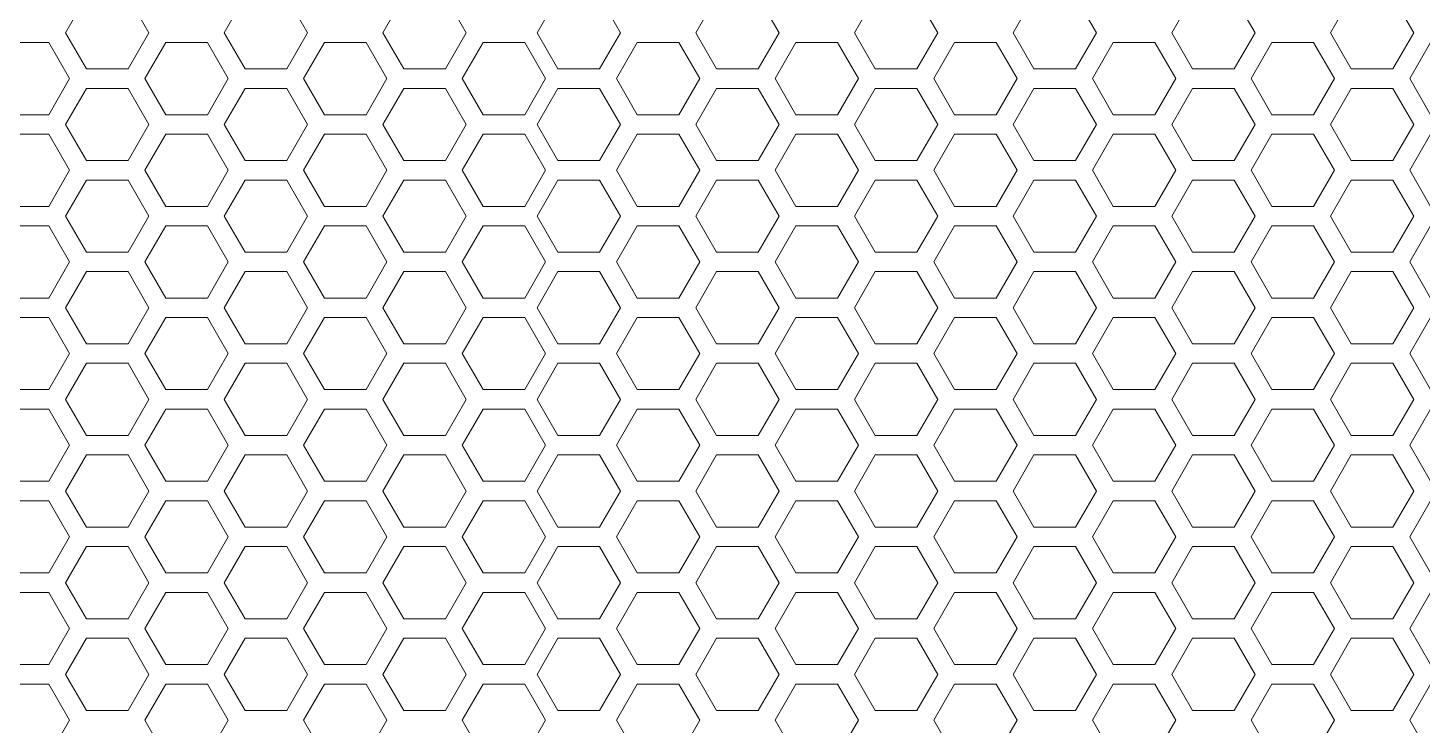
# Model space of a CAD drawing. Header units: millimetres. Extents: x 0 to 140, y -17 to 195.
# Drawn here: x 112.69 to 121.81, y 26.47 to 31.03 of the extents above; entities that cross this region are included whole.
import ezdxf

# ---------------------------------------------------------------- set-up
doc = ezdxf.new("R2010")
doc.units = ezdxf.units.MM
doc.layers.add('4203-42785_1_0', color=7, linetype='Continuous')

# ---------------------------------------------------------------- blocks, each defined once
blk = doc.blocks.new('a')
at = {"layer": '4203-42785_1_0', "color": 0, "linetype": 'ByBlock', "lineweight": 9}
for p, q in [((1506.9262, 368.5451), (1506.8194, 368.3602)), ((1507.2464, 368.3602), (1507.1396, 368.5451)), ((1507.7395, 368.5451), (1507.6327, 368.3602)), ((1508.0596, 368.3602), (1507.9529, 368.5451)), ((1508.5527, 368.5451), (1508.446, 368.3602)), ((1508.8728, 368.3602), (1508.7661, 368.5451)), ((1509.366, 368.5451), (1509.2593, 368.3602)), ((1509.6862, 368.3602), (1509.5794, 368.5451)), ((1510.1793, 368.5451), (1510.0725, 368.3602)), ((1510.4994, 368.3602), (1510.3927, 368.5451)), ((1510.9926, 368.5451), (1510.8858, 368.3602)), ((1511.3127, 368.3602), (1511.206, 368.5451)), ((1514.2456, 368.5451), (1514.1389, 368.3602)), ((1514.5657, 368.3602), (1514.459, 368.5451)), ((1515.0588, 368.5451), (1514.9521, 368.3602)), ((1515.379, 368.3602), (1515.2723, 368.5451)), ((1515.8721, 368.5451), (1515.7654, 368.3602)), ((1516.1923, 368.3602), (1516.0855, 368.5451)), ((1506.8194, 368.3602), (1506.9262, 368.1754)), ((1507.1396, 368.1754), (1507.2464, 368.3602)), ((1507.6327, 368.3602), (1507.7395, 368.1754)), ((1507.9529, 368.1754), (1508.0596, 368.3602)), ((1508.446, 368.3602), (1508.5527, 368.1754)), ((1508.7661, 368.1754), (1508.8728, 368.3602)), ((1509.2593, 368.3602), (1509.366, 368.1754)), ((1509.5794, 368.1754), (1509.6862, 368.3602)), ((1510.0725, 368.3602), (1510.1793, 368.1754)), ((1510.3927, 368.1754), (1510.4994, 368.3602)), ((1510.8858, 368.3602), (1510.9926, 368.1754)), ((1511.206, 368.1754), (1511.3127, 368.3602)), ((1514.1389, 368.3602), (1514.2456, 368.1754)), ((1514.459, 368.1754), (1514.5657, 368.3602)), ((1514.9521, 368.3602), (1515.0588, 368.1754)), ((1515.2723, 368.1754), (1515.379, 368.3602)), ((1515.7654, 368.3602), (1515.8721, 368.1754)), ((1516.0855, 368.1754), (1516.1923, 368.3602)), ((1507.3328, 368.3103), (1507.2261, 368.1255)), ((1507.5463, 368.3103), (1507.3328, 368.3103)), ((1507.653, 368.1255), (1507.5463, 368.3103)), ((1508.1461, 368.3103), (1508.0394, 368.1255)), ((1508.3595, 368.3103), (1508.1461, 368.3103)), ((1508.4662, 368.1255), (1508.3595, 368.3103)), ((1508.9594, 368.3103), (1508.8527, 368.1255)), ((1509.1728, 368.3103), (1508.9594, 368.3103)), ((1509.2795, 368.1255), (1509.1728, 368.3103)), ((1509.7726, 368.3103), (1509.6659, 368.1255)), ((1509.9861, 368.3103), (1509.7726, 368.3103)), ((1510.0928, 368.1255), (1509.9861, 368.3103)), ((1510.5859, 368.3103), (1510.4792, 368.1255)), ((1510.7994, 368.3103), (1510.5859, 368.3103)), ((1510.9061, 368.1255), (1510.7994, 368.3103)), ((1511.3992, 368.3103), (1511.2925, 368.1255)), ((1514.0523, 368.3103), (1513.8389, 368.3103)), ((1514.1591, 368.1255), (1514.0523, 368.3103)), ((1514.6522, 368.3103), (1514.5455, 368.1255)), ((1514.8656, 368.3103), (1514.6522, 368.3103)), ((1514.9724, 368.1255), (1514.8656, 368.3103)), ((1515.4655, 368.3103), (1515.3587, 368.1255)), ((1515.6789, 368.3103), (1515.4655, 368.3103)), ((1515.7856, 368.1255), (1515.6789, 368.3103)), ((1516.2788, 368.3103), (1516.1721, 368.1255)), ((1516.4922, 368.3103), (1516.2788, 368.3103)), ((1516.5989, 368.1255), (1516.4922, 368.3103)), ((1506.9262, 368.1754), (1507.1396, 368.1754)), ((1507.7395, 368.1754), (1507.9529, 368.1754)), ((1508.5527, 368.1754), (1508.7661, 368.1754)), ((1509.366, 368.1754), (1509.5794, 368.1754)), ((1510.1793, 368.1754), (1510.3927, 368.1754)), ((1510.9926, 368.1754), (1511.206, 368.1754)), ((1514.2456, 368.1754), (1514.459, 368.1754)), ((1515.0588, 368.1754), (1515.2723, 368.1754)), ((1515.8721, 368.1754), (1516.0855, 368.1754)), ((1506.9262, 368.0756), (1506.8194, 367.8907)), ((1507.1396, 368.0756), (1506.9262, 368.0756)), ((1507.2464, 367.8907), (1507.1396, 368.0756)), ((1507.2261, 368.1255), (1507.3328, 367.9406)), ((1507.5463, 367.9406), (1507.653, 368.1255)), ((1507.7395, 368.0756), (1507.6327, 367.8907)), ((1507.9529, 368.0756), (1507.7395, 368.0756)), ((1508.0596, 367.8907), (1507.9529, 368.0756)), ((1508.0394, 368.1255), (1508.1461, 367.9406)), ((1508.3595, 367.9406), (1508.4662, 368.1255)), ((1508.5527, 368.0756), (1508.446, 367.8907)), ((1508.7661, 368.0756), (1508.5527, 368.0756)), ((1508.8728, 367.8907), (1508.7661, 368.0756)), ((1508.8527, 368.1255), (1508.9594, 367.9406)), ((1509.1728, 367.9406), (1509.2795, 368.1255)), ((1509.366, 368.0756), (1509.2593, 367.8907)), ((1509.5794, 368.0756), (1509.366, 368.0756)), ((1509.6862, 367.8907), (1509.5794, 368.0756)), ((1509.6659, 368.1255), (1509.7726, 367.9406)), ((1509.9861, 367.9406), (1510.0928, 368.1255)), ((1510.1793, 368.0756), (1510.0725, 367.8907)), ((1510.3927, 368.0756), (1510.1793, 368.0756)), ((1510.4994, 367.8907), (1510.3927, 368.0756)), ((1510.4792, 368.1255), (1510.5859, 367.9406)), ((1510.7994, 367.9406), (1510.9061, 368.1255)), ((1510.9926, 368.0756), (1510.8858, 367.8907)), ((1511.206, 368.0756), (1510.9926, 368.0756)), ((1511.3127, 367.8907), (1511.206, 368.0756)), ((1511.2925, 368.1255), (1511.3992, 367.9406)), ((1514.0523, 367.9406), (1514.1591, 368.1255)), ((1514.2456, 368.0756), (1514.1389, 367.8907)), ((1514.459, 368.0756), (1514.2456, 368.0756)), ((1514.5657, 367.8907), (1514.459, 368.0756)), ((1514.5455, 368.1255), (1514.6522, 367.9406)), ((1514.8656, 367.9406), (1514.9724, 368.1255)), ((1515.0588, 368.0756), (1514.9521, 367.8907)), ((1515.2723, 368.0756), (1515.0588, 368.0756)), ((1515.379, 367.8907), (1515.2723, 368.0756)), ((1515.3587, 368.1255), (1515.4655, 367.9406)), ((1515.6789, 367.9406), (1515.7856, 368.1255)), ((1515.8721, 368.0756), (1515.7654, 367.8907)), ((1516.0855, 368.0756), (1515.8721, 368.0756)), ((1516.1923, 367.8907), (1516.0855, 368.0756)), ((1516.1721, 368.1255), (1516.2788, 367.9406)), ((1516.4922, 367.9406), (1516.5989, 368.1255)), ((1507.3328, 367.9406), (1507.5463, 367.9406)), ((1508.1461, 367.9406), (1508.3595, 367.9406)), ((1508.9594, 367.9406), (1509.1728, 367.9406)), ((1509.7726, 367.9406), (1509.9861, 367.9406)), ((1510.5859, 367.9406), (1510.7994, 367.9406)), ((1513.8389, 367.9406), (1514.0523, 367.9406)), ((1514.6522, 367.9406), (1514.8656, 367.9406)), ((1515.4655, 367.9406), (1515.6789, 367.9406)), ((1516.2788, 367.9406), (1516.4922, 367.9406)), ((1506.8194, 367.8907), (1506.9262, 367.7058)), ((1507.1396, 367.7058), (1507.2464, 367.8907)), ((1507.6327, 367.8907), (1507.7395, 367.7058)), ((1507.9529, 367.7058), (1508.0596, 367.8907)), ((1508.446, 367.8907), (1508.5527, 367.7058)), ((1508.7661, 367.7058), (1508.8728, 367.8907)), ((1509.2593, 367.8907), (1509.366, 367.7058)), ((1509.5794, 367.7058), (1509.6862, 367.8907)), ((1510.0725, 367.8907), (1510.1793, 367.7058)), ((1510.3927, 367.7058), (1510.4994, 367.8907)), ((1510.8858, 367.8907), (1510.9926, 367.7058)), ((1511.206, 367.7058), (1511.3127, 367.8907)), ((1514.1389, 367.8907), (1514.2456, 367.7058)), ((1514.459, 367.7058), (1514.5657, 367.8907)), ((1514.9521, 367.8907), (1515.0588, 367.7058)), ((1515.2723, 367.7058), (1515.379, 367.8907)), ((1515.7654, 367.8907), (1515.8721, 367.7058)), ((1516.0855, 367.7058), (1516.1923, 367.8907)), ((1507.3328, 367.8408), (1507.2261, 367.6559)), ((1507.5463, 367.8408), (1507.3328, 367.8408)), ((1507.653, 367.6559), (1507.5463, 367.8408)), ((1508.1461, 367.8408), (1508.0394, 367.6559)), ((1508.3595, 367.8408), (1508.1461, 367.8408)), ((1508.4662, 367.6559), (1508.3595, 367.8408)), ((1508.9594, 367.8408), (1508.8527, 367.6559)), ((1509.1728, 367.8408), (1508.9594, 367.8408)), ((1509.2795, 367.6559), (1509.1728, 367.8408)), ((1509.7726, 367.8408), (1509.6659, 367.6559)), ((1509.9861, 367.8408), (1509.7726, 367.8408)), ((1510.0928, 367.6559), (1509.9861, 367.8408)), ((1510.5859, 367.8408), (1510.4792, 367.6559)), ((1510.7994, 367.8408), (1510.5859, 367.8408)), ((1510.9061, 367.6559), (1510.7994, 367.8408)), ((1511.3992, 367.8408), (1511.2925, 367.6559)), ((1514.0523, 367.8408), (1513.8389, 367.8408)), ((1514.1591, 367.6559), (1514.0523, 367.8408)), ((1514.6522, 367.8408), (1514.5455, 367.6559)), ((1514.8656, 367.8408), (1514.6522, 367.8408)), ((1514.9724, 367.6559), (1514.8656, 367.8408)), ((1515.4655, 367.8408), (1515.3587, 367.6559)), ((1515.6789, 367.8408), (1515.4655, 367.8408)), ((1515.7856, 367.6559), (1515.6789, 367.8408)), ((1516.2788, 367.8408), (1516.1721, 367.6559)), ((1516.4922, 367.8408), (1516.2788, 367.8408)), ((1516.5989, 367.6559), (1516.4922, 367.8408)), ((1506.9262, 367.7058), (1507.1396, 367.7058)), ((1507.7395, 367.7058), (1507.9529, 367.7058)), ((1508.5527, 367.7058), (1508.7661, 367.7058)), ((1509.366, 367.7058), (1509.5794, 367.7058)), ((1510.1793, 367.7058), (1510.3927, 367.7058)), ((1510.9926, 367.7058), (1511.206, 367.7058)), ((1514.2456, 367.7058), (1514.459, 367.7058)), ((1515.0588, 367.7058), (1515.2723, 367.7058)), ((1515.8721, 367.7058), (1516.0855, 367.7058)), ((1507.2261, 367.6559), (1507.3328, 367.4711)), ((1507.5463, 367.4711), (1507.653, 367.6559)), ((1508.0394, 367.6559), (1508.1461, 367.4711)), ((1508.3595, 367.4711), (1508.4662, 367.6559)), ((1508.8527, 367.6559), (1508.9594, 367.4711)), ((1509.1728, 367.4711), (1509.2795, 367.6559)), ((1509.6659, 367.6559), (1509.7726, 367.4711)), ((1509.9861, 367.4711), (1510.0928, 367.6559)), ((1510.4792, 367.6559), (1510.5859, 367.4711)), ((1510.7994, 367.4711), (1510.9061, 367.6559)), ((1511.2925, 367.6559), (1511.3992, 367.4711)), ((1514.0523, 367.4711), (1514.1591, 367.6559)), ((1514.5455, 367.6559), (1514.6522, 367.4711)), ((1514.8656, 367.4711), (1514.9724, 367.6559)), ((1515.3587, 367.6559), (1515.4655, 367.4711)), ((1515.6789, 367.4711), (1515.7856, 367.6559)), ((1516.1721, 367.6559), (1516.2788, 367.4711)), ((1516.4922, 367.4711), (1516.5989, 367.6559)), ((1506.9262, 367.606), (1506.8194, 367.4212)), ((1507.1396, 367.606), (1506.9262, 367.606)), ((1507.2464, 367.4212), (1507.1396, 367.606)), ((1507.7395, 367.606), (1507.6327, 367.4212)), ((1507.9529, 367.606), (1507.7395, 367.606)), ((1508.0596, 367.4212), (1507.9529, 367.606)), ((1508.5527, 367.606), (1508.446, 367.4212)), ((1508.7661, 367.606), (1508.5527, 367.606)), ((1508.8728, 367.4212), (1508.7661, 367.606)), ((1509.366, 367.606), (1509.2593, 367.4212)), ((1509.5794, 367.606), (1509.366, 367.606)), ((1509.6862, 367.4212), (1509.5794, 367.606)), ((1510.1793, 367.606), (1510.0725, 367.4212)), ((1510.3927, 367.606), (1510.1793, 367.606)), ((1510.4994, 367.4212), (1510.3927, 367.606)), ((1510.9926, 367.606), (1510.8858, 367.4212)), ((1511.206, 367.606), (1510.9926, 367.606)), ((1511.3127, 367.4212), (1511.206, 367.606)), ((1514.2456, 367.606), (1514.1389, 367.4212)), ((1514.459, 367.606), (1514.2456, 367.606)), ((1514.5657, 367.4212), (1514.459, 367.606)), ((1515.0588, 367.606), (1514.9521, 367.4212)), ((1515.2723, 367.606), (1515.0588, 367.606)), ((1515.379, 367.4212), (1515.2723, 367.606)), ((1515.8721, 367.606), (1515.7654, 367.4212)), ((1516.0855, 367.606), (1515.8721, 367.606)), ((1516.1923, 367.4212), (1516.0855, 367.606)), ((1506.8194, 367.4212), (1506.9262, 367.2363)), ((1507.1396, 367.2363), (1507.2464, 367.4212)), ((1507.3328, 367.4711), (1507.5463, 367.4711)), ((1507.6327, 367.4212), (1507.7395, 367.2363)), ((1507.9529, 367.2363), (1508.0596, 367.4212)), ((1508.1461, 367.4711), (1508.3595, 367.4711)), ((1508.446, 367.4212), (1508.5527, 367.2363)), ((1508.7661, 367.2363), (1508.8728, 367.4212)), ((1508.9594, 367.4711), (1509.1728, 367.4711)), ((1509.2593, 367.4212), (1509.366, 367.2363)), ((1509.5794, 367.2363), (1509.6862, 367.4212)), ((1509.7726, 367.4711), (1509.9861, 367.4711)), ((1510.0725, 367.4212), (1510.1793, 367.2363)), ((1510.3927, 367.2363), (1510.4994, 367.4212)), ((1510.5859, 367.4711), (1510.7994, 367.4711)), ((1510.8858, 367.4212), (1510.9926, 367.2363)), ((1511.206, 367.2363), (1511.3127, 367.4212)), ((1513.8389, 367.4711), (1514.0523, 367.4711)), ((1514.1389, 367.4212), (1514.2456, 367.2363)), ((1514.459, 367.2363), (1514.5657, 367.4212)), ((1514.6522, 367.4711), (1514.8656, 367.4711)), ((1514.9521, 367.4212), (1515.0588, 367.2363)), ((1515.2723, 367.2363), (1515.379, 367.4212)), ((1515.4655, 367.4711), (1515.6789, 367.4711)), ((1515.7654, 367.4212), (1515.8721, 367.2363)), ((1516.0855, 367.2363), (1516.1923, 367.4212)), ((1516.2788, 367.4711), (1516.4922, 367.4711)), ((1507.3328, 367.3713), (1507.2261, 367.1864)), ((1507.5463, 367.3713), (1507.3328, 367.3713)), ((1507.653, 367.1864), (1507.5463, 367.3713)), ((1508.1461, 367.3713), (1508.0394, 367.1864)), ((1508.3595, 367.3713), (1508.1461, 367.3713)), ((1508.4662, 367.1864), (1508.3595, 367.3713)), ((1508.9594, 367.3713), (1508.8527, 367.1864)), ((1509.1728, 367.3713), (1508.9594, 367.3713)), ((1509.2795, 367.1864), (1509.1728, 367.3713)), ((1509.7726, 367.3713), (1509.6659, 367.1864)), ((1509.9861, 367.3713), (1509.7726, 367.3713)), ((1510.0928, 367.1864), (1509.9861, 367.3713)), ((1510.5859, 367.3713), (1510.4792, 367.1864)), ((1510.7994, 367.3713), (1510.5859, 367.3713)), ((1510.9061, 367.1864), (1510.7994, 367.3713)), ((1511.3992, 367.3713), (1511.2925, 367.1864)), ((1514.0523, 367.3713), (1513.8389, 367.3713)), ((1514.1591, 367.1864), (1514.0523, 367.3713)), ((1514.6522, 367.3713), (1514.5455, 367.1864)), ((1514.8656, 367.3713), (1514.6522, 367.3713)), ((1514.9724, 367.1864), (1514.8656, 367.3713)), ((1515.4655, 367.3713), (1515.3587, 367.1864)), ((1515.6789, 367.3713), (1515.4655, 367.3713)), ((1515.7856, 367.1864), (1515.6789, 367.3713)), ((1516.2788, 367.3713), (1516.1721, 367.1864)), ((1516.4922, 367.3713), (1516.2788, 367.3713)), ((1516.5989, 367.1864), (1516.4922, 367.3713)), ((1506.9262, 367.2363), (1507.1396, 367.2363)), ((1507.7395, 367.2363), (1507.9529, 367.2363)), ((1508.5527, 367.2363), (1508.7661, 367.2363)), ((1509.366, 367.2363), (1509.5794, 367.2363)), ((1510.1793, 367.2363), (1510.3927, 367.2363)), ((1510.9926, 367.2363), (1511.206, 367.2363)), ((1514.2456, 367.2363), (1514.459, 367.2363)), ((1515.0588, 367.2363), (1515.2723, 367.2363)), ((1515.8721, 367.2363), (1516.0855, 367.2363)), ((1506.9262, 367.1365), (1506.8194, 366.9516)), ((1507.1396, 367.1365), (1506.9262, 367.1365)), ((1507.2464, 366.9516), (1507.1396, 367.1365)), ((1507.2261, 367.1864), (1507.3328, 367.0015)), ((1507.5463, 367.0015), (1507.653, 367.1864)), ((1507.7395, 367.1365), (1507.6327, 366.9516)), ((1507.9529, 367.1365), (1507.7395, 367.1365)), ((1508.0596, 366.9516), (1507.9529, 367.1365)), ((1508.0394, 367.1864), (1508.1461, 367.0015)), ((1508.3595, 367.0015), (1508.4662, 367.1864)), ((1508.5527, 367.1365), (1508.446, 366.9516)), ((1508.7661, 367.1365), (1508.5527, 367.1365)), ((1508.8728, 366.9516), (1508.7661, 367.1365)), ((1508.8527, 367.1864), (1508.9594, 367.0015)), ((1509.1728, 367.0015), (1509.2795, 367.1864)), ((1509.366, 367.1365), (1509.2593, 366.9516)), ((1509.5794, 367.1365), (1509.366, 367.1365)), ((1509.6862, 366.9516), (1509.5794, 367.1365)), ((1509.6659, 367.1864), (1509.7726, 367.0015)), ((1509.9861, 367.0015), (1510.0928, 367.1864)), ((1510.1793, 367.1365), (1510.0725, 366.9516)), ((1510.3927, 367.1365), (1510.1793, 367.1365)), ((1510.4994, 366.9516), (1510.3927, 367.1365)), ((1510.4792, 367.1864), (1510.5859, 367.0015)), ((1510.7994, 367.0015), (1510.9061, 367.1864)), ((1510.9926, 367.1365), (1510.8858, 366.9516)), ((1511.206, 367.1365), (1510.9926, 367.1365)), ((1511.3127, 366.9516), (1511.206, 367.1365)), ((1511.2925, 367.1864), (1511.3992, 367.0015)), ((1514.0523, 367.0015), (1514.1591, 367.1864)), ((1514.2456, 367.1365), (1514.1389, 366.9516)), ((1514.459, 367.1365), (1514.2456, 367.1365)), ((1514.5657, 366.9516), (1514.459, 367.1365)), ((1514.5455, 367.1864), (1514.6522, 367.0015)), ((1514.8656, 367.0015), (1514.9724, 367.1864)), ((1515.0588, 367.1365), (1514.9521, 366.9516)), ((1515.2723, 367.1365), (1515.0588, 367.1365)), ((1515.379, 366.9516), (1515.2723, 367.1365)), ((1515.3587, 367.1864), (1515.4655, 367.0015)), ((1515.6789, 367.0015), (1515.7856, 367.1864)), ((1515.8721, 367.1365), (1515.7654, 366.9516)), ((1516.0855, 367.1365), (1515.8721, 367.1365)), ((1516.1923, 366.9516), (1516.0855, 367.1365)), ((1516.1721, 367.1864), (1516.2788, 367.0015)), ((1516.4922, 367.0015), (1516.5989, 367.1864)), ((1507.3328, 367.0015), (1507.5463, 367.0015)), ((1508.1461, 367.0015), (1508.3595, 367.0015)), ((1508.9594, 367.0015), (1509.1728, 367.0015)), ((1509.7726, 367.0015), (1509.9861, 367.0015)), ((1510.5859, 367.0015), (1510.7994, 367.0015)), ((1513.8389, 367.0015), (1514.0523, 367.0015)), ((1514.6522, 367.0015), (1514.8656, 367.0015)), ((1515.4655, 367.0015), (1515.6789, 367.0015)), ((1516.2788, 367.0015), (1516.4922, 367.0015)), ((1506.8194, 366.9516), (1506.9262, 366.7668)), ((1507.1396, 366.7668), (1507.2464, 366.9516)), ((1507.6327, 366.9516), (1507.7395, 366.7668)), ((1507.9529, 366.7668), (1508.0596, 366.9516)), ((1508.446, 366.9516), (1508.5527, 366.7668)), ((1508.7661, 366.7668), (1508.8728, 366.9516)), ((1509.2593, 366.9516), (1509.366, 366.7668)), ((1509.5794, 366.7668), (1509.6862, 366.9516)), ((1510.0725, 366.9516), (1510.1793, 366.7668)), ((1510.3927, 366.7668), (1510.4994, 366.9516)), ((1510.8858, 366.9516), (1510.9926, 366.7668)), ((1511.206, 366.7668), (1511.3127, 366.9516)), ((1514.1389, 366.9516), (1514.2456, 366.7668)), ((1514.459, 366.7668), (1514.5657, 366.9516)), ((1514.9521, 366.9516), (1515.0588, 366.7668)), ((1515.2723, 366.7668), (1515.379, 366.9516)), ((1515.7654, 366.9516), (1515.8721, 366.7668)), ((1516.0855, 366.7668), (1516.1923, 366.9516)), ((1507.3328, 366.9017), (1507.2261, 366.7168)), ((1507.5463, 366.9017), (1507.3328, 366.9017)), ((1507.653, 366.7168), (1507.5463, 366.9017)), ((1508.1461, 366.9017), (1508.0394, 366.7168)), ((1508.3595, 366.9017), (1508.1461, 366.9017)), ((1508.4662, 366.7168), (1508.3595, 366.9017)), ((1508.9594, 366.9017), (1508.8527, 366.7168)), ((1509.1728, 366.9017), (1508.9594, 366.9017)), ((1509.2795, 366.7168), (1509.1728, 366.9017)), ((1509.7726, 366.9017), (1509.6659, 366.7168)), ((1509.9861, 366.9017), (1509.7726, 366.9017)), ((1510.0928, 366.7168), (1509.9861, 366.9017)), ((1510.5859, 366.9017), (1510.4792, 366.7168)), ((1510.7994, 366.9017), (1510.5859, 366.9017)), ((1510.9061, 366.7168), (1510.7994, 366.9017)), ((1511.3992, 366.9017), (1511.2925, 366.7168)), ((1514.0523, 366.9017), (1513.8389, 366.9017)), ((1514.1591, 366.7168), (1514.0523, 366.9017)), ((1514.6522, 366.9017), (1514.5455, 366.7168)), ((1514.8656, 366.9017), (1514.6522, 366.9017)), ((1514.9724, 366.7168), (1514.8656, 366.9017)), ((1515.4655, 366.9017), (1515.3587, 366.7168)), ((1515.6789, 366.9017), (1515.4655, 366.9017)), ((1515.7856, 366.7168), (1515.6789, 366.9017)), ((1516.2788, 366.9017), (1516.1721, 366.7168)), ((1516.4922, 366.9017), (1516.2788, 366.9017)), ((1516.5989, 366.7168), (1516.4922, 366.9017)), ((1506.9262, 366.7668), (1507.1396, 366.7668)), ((1507.2261, 366.7168), (1507.3328, 366.532)), ((1507.5463, 366.532), (1507.653, 366.7168)), ((1507.7395, 366.7668), (1507.9529, 366.7668)), ((1508.0394, 366.7168), (1508.1461, 366.532)), ((1508.3595, 366.532), (1508.4662, 366.7168)), ((1508.5527, 366.7668), (1508.7661, 366.7668)), ((1508.8527, 366.7168), (1508.9594, 366.532)), ((1509.1728, 366.532), (1509.2795, 366.7168)), ((1509.366, 366.7668), (1509.5794, 366.7668)), ((1509.6659, 366.7168), (1509.7726, 366.532)), ((1509.9861, 366.532), (1510.0928, 366.7168)), ((1510.1793, 366.7668), (1510.3927, 366.7668)), ((1510.4792, 366.7168), (1510.5859, 366.532)), ((1510.7994, 366.532), (1510.9061, 366.7168)), ((1510.9926, 366.7668), (1511.206, 366.7668)), ((1511.2925, 366.7168), (1511.3992, 366.532)), ((1514.0523, 366.532), (1514.1591, 366.7168)), ((1514.2456, 366.7668), (1514.459, 366.7668)), ((1514.5455, 366.7168), (1514.6522, 366.532)), ((1514.8656, 366.532), (1514.9724, 366.7168)), ((1515.0588, 366.7668), (1515.2723, 366.7668)), ((1515.3587, 366.7168), (1515.4655, 366.532)), ((1515.6789, 366.532), (1515.7856, 366.7168)), ((1515.8721, 366.7668), (1516.0855, 366.7668)), ((1516.1721, 366.7168), (1516.2788, 366.532)), ((1516.4922, 366.532), (1516.5989, 366.7168)), ((1506.9262, 366.6669), (1506.8194, 366.4821)), ((1507.1396, 366.6669), (1506.9262, 366.6669)), ((1507.2464, 366.4821), (1507.1396, 366.6669)), ((1507.7395, 366.6669), (1507.6327, 366.4821)), ((1507.9529, 366.6669), (1507.7395, 366.6669)), ((1508.0596, 366.4821), (1507.9529, 366.6669)), ((1508.5527, 366.6669), (1508.446, 366.4821)), ((1508.7661, 366.6669), (1508.5527, 366.6669)), ((1508.8728, 366.4821), (1508.7661, 366.6669)), ((1509.366, 366.6669), (1509.2593, 366.4821)), ((1509.5794, 366.6669), (1509.366, 366.6669)), ((1509.6862, 366.4821), (1509.5794, 366.6669)), ((1510.1793, 366.6669), (1510.0725, 366.4821)), ((1510.3927, 366.6669), (1510.1793, 366.6669)), ((1510.4994, 366.4821), (1510.3927, 366.6669)), ((1510.9926, 366.6669), (1510.8858, 366.4821)), ((1511.206, 366.6669), (1510.9926, 366.6669)), ((1511.3127, 366.4821), (1511.206, 366.6669)), ((1514.2456, 366.6669), (1514.1389, 366.4821)), ((1514.459, 366.6669), (1514.2456, 366.6669)), ((1514.5657, 366.4821), (1514.459, 366.6669)), ((1515.0588, 366.6669), (1514.9521, 366.4821)), ((1515.2723, 366.6669), (1515.0588, 366.6669)), ((1515.379, 366.4821), (1515.2723, 366.6669)), ((1515.8721, 366.6669), (1515.7654, 366.4821)), ((1516.0855, 366.6669), (1515.8721, 366.6669)), ((1516.1923, 366.4821), (1516.0855, 366.6669)), ((1507.3328, 366.532), (1507.5463, 366.532)), ((1508.1461, 366.532), (1508.3595, 366.532)), ((1508.9594, 366.532), (1509.1728, 366.532)), ((1509.7726, 366.532), (1509.9861, 366.532)), ((1510.5859, 366.532), (1510.7994, 366.532)), ((1513.8389, 366.532), (1514.0523, 366.532)), ((1514.6522, 366.532), (1514.8656, 366.532)), ((1515.4655, 366.532), (1515.6789, 366.532)), ((1516.2788, 366.532), (1516.4922, 366.532)), ((1506.8194, 366.4821), (1506.9262, 366.2972)), ((1507.1396, 366.2972), (1507.2464, 366.4821)), ((1507.3328, 366.4322), (1507.2261, 366.2473)), ((1507.5463, 366.4322), (1507.3328, 366.4322)), ((1507.653, 366.2473), (1507.5463, 366.4322)), ((1507.6327, 366.4821), (1507.7395, 366.2972)), ((1507.9529, 366.2972), (1508.0596, 366.4821)), ((1508.1461, 366.4322), (1508.0394, 366.2473)), ((1508.3595, 366.4322), (1508.1461, 366.4322)), ((1508.4662, 366.2473), (1508.3595, 366.4322)), ((1508.446, 366.4821), (1508.5527, 366.2972)), ((1508.7661, 366.2972), (1508.8728, 366.4821)), ((1508.9594, 366.4322), (1508.8527, 366.2473)), ((1509.1728, 366.4322), (1508.9594, 366.4322)), ((1509.2795, 366.2473), (1509.1728, 366.4322)), ((1509.2593, 366.4821), (1509.366, 366.2972)), ((1509.5794, 366.2972), (1509.6862, 366.4821)), ((1509.7726, 366.4322), (1509.6659, 366.2473)), ((1509.9861, 366.4322), (1509.7726, 366.4322)), ((1510.0928, 366.2473), (1509.9861, 366.4322)), ((1510.0725, 366.4821), (1510.1793, 366.2972)), ((1510.3927, 366.2972), (1510.4994, 366.4821)), ((1510.5859, 366.4322), (1510.4792, 366.2473)), ((1510.7994, 366.4322), (1510.5859, 366.4322)), ((1510.9061, 366.2473), (1510.7994, 366.4322)), ((1510.8858, 366.4821), (1510.9926, 366.2972)), ((1511.206, 366.2972), (1511.3127, 366.4821)), ((1511.3992, 366.4322), (1511.2925, 366.2473)), ((1514.0523, 366.4322), (1513.8389, 366.4322)), ((1514.1591, 366.2473), (1514.0523, 366.4322)), ((1514.1389, 366.4821), (1514.2456, 366.2972)), ((1514.459, 366.2972), (1514.5657, 366.4821)), ((1514.6522, 366.4322), (1514.5455, 366.2473)), ((1514.8656, 366.4322), (1514.6522, 366.4322)), ((1514.9724, 366.2473), (1514.8656, 366.4322)), ((1514.9521, 366.4821), (1515.0588, 366.2972)), ((1515.2723, 366.2972), (1515.379, 366.4821)), ((1515.4655, 366.4322), (1515.3587, 366.2473)), ((1515.6789, 366.4322), (1515.4655, 366.4322)), ((1515.7856, 366.2473), (1515.6789, 366.4322)), ((1515.7654, 366.4821), (1515.8721, 366.2972)), ((1516.0855, 366.2972), (1516.1923, 366.4821)), ((1516.2788, 366.4322), (1516.1721, 366.2473)), ((1516.4922, 366.4322), (1516.2788, 366.4322)), ((1516.5989, 366.2473), (1516.4922, 366.4322)), ((1506.9262, 366.2972), (1507.1396, 366.2972)), ((1507.7395, 366.2972), (1507.9529, 366.2972)), ((1508.5527, 366.2972), (1508.7661, 366.2972)), ((1509.366, 366.2972), (1509.5794, 366.2972)), ((1510.1793, 366.2972), (1510.3927, 366.2972)), ((1510.9926, 366.2972), (1511.206, 366.2972)), ((1514.2456, 366.2972), (1514.459, 366.2972)), ((1515.0588, 366.2972), (1515.2723, 366.2972)), ((1515.8721, 366.2972), (1516.0855, 366.2972)), ((1507.2261, 366.2473), (1507.3328, 366.0624)), ((1507.5463, 366.0624), (1507.653, 366.2473)), ((1508.0394, 366.2473), (1508.1461, 366.0624)), ((1508.3595, 366.0624), (1508.4662, 366.2473)), ((1508.8527, 366.2473), (1508.9594, 366.0624)), ((1509.1728, 366.0624), (1509.2795, 366.2473)), ((1509.6659, 366.2473), (1509.7726, 366.0624)), ((1509.9861, 366.0624), (1510.0928, 366.2473)), ((1510.4792, 366.2473), (1510.5859, 366.0624)), ((1510.7994, 366.0624), (1510.9061, 366.2473)), ((1511.2925, 366.2473), (1511.3992, 366.0624)), ((1514.0523, 366.0624), (1514.1591, 366.2473)), ((1514.5455, 366.2473), (1514.6522, 366.0624)), ((1514.8656, 366.0624), (1514.9724, 366.2473)), ((1515.3587, 366.2473), (1515.4655, 366.0624)), ((1515.6789, 366.0624), (1515.7856, 366.2473)), ((1516.1721, 366.2473), (1516.2788, 366.0624)), ((1516.4922, 366.0624), (1516.5989, 366.2473)), ((1506.9262, 366.1974), (1506.8194, 366.0125)), ((1507.1396, 366.1974), (1506.9262, 366.1974)), ((1507.2464, 366.0125), (1507.1396, 366.1974)), ((1507.7395, 366.1974), (1507.6327, 366.0125)), ((1507.9529, 366.1974), (1507.7395, 366.1974)), ((1508.0596, 366.0125), (1507.9529, 366.1974)), ((1508.5527, 366.1974), (1508.446, 366.0125)), ((1508.7661, 366.1974), (1508.5527, 366.1974)), ((1508.8728, 366.0125), (1508.7661, 366.1974)), ((1509.366, 366.1974), (1509.2593, 366.0125)), ((1509.5794, 366.1974), (1509.366, 366.1974)), ((1509.6862, 366.0125), (1509.5794, 366.1974)), ((1510.1793, 366.1974), (1510.0725, 366.0125)), ((1510.3927, 366.1974), (1510.1793, 366.1974)), ((1510.4994, 366.0125), (1510.3927, 366.1974)), ((1510.9926, 366.1974), (1510.8858, 366.0125)), ((1511.206, 366.1974), (1510.9926, 366.1974)), ((1511.3127, 366.0125), (1511.206, 366.1974)), ((1514.2456, 366.1974), (1514.1389, 366.0125)), ((1514.459, 366.1974), (1514.2456, 366.1974)), ((1514.5657, 366.0125), (1514.459, 366.1974)), ((1515.0588, 366.1974), (1514.9521, 366.0125)), ((1515.2723, 366.1974), (1515.0588, 366.1974)), ((1515.379, 366.0125), (1515.2723, 366.1974)), ((1515.8721, 366.1974), (1515.7654, 366.0125)), ((1516.0855, 366.1974), (1515.8721, 366.1974)), ((1516.1923, 366.0125), (1516.0855, 366.1974)), ((1507.3328, 366.0624), (1507.5463, 366.0624)), ((1508.1461, 366.0624), (1508.3595, 366.0624)), ((1508.9594, 366.0624), (1509.1728, 366.0624)), ((1509.7726, 366.0624), (1509.9861, 366.0624)), ((1510.5859, 366.0624), (1510.7994, 366.0624)), ((1513.8389, 366.0624), (1514.0523, 366.0624)), ((1514.6522, 366.0624), (1514.8656, 366.0624)), ((1515.4655, 366.0624), (1515.6789, 366.0624)), ((1516.2788, 366.0624), (1516.4922, 366.0624)), ((1506.8194, 366.0125), (1506.9262, 365.8277)), ((1507.1396, 365.8277), (1507.2464, 366.0125)), ((1507.6327, 366.0125), (1507.7395, 365.8277)), ((1507.9529, 365.8277), (1508.0596, 366.0125)), ((1508.446, 366.0125), (1508.5527, 365.8277)), ((1508.7661, 365.8277), (1508.8728, 366.0125)), ((1509.2593, 366.0125), (1509.366, 365.8277)), ((1509.5794, 365.8277), (1509.6862, 366.0125)), ((1510.0725, 366.0125), (1510.1793, 365.8277)), ((1510.3927, 365.8277), (1510.4994, 366.0125)), ((1510.8858, 366.0125), (1510.9926, 365.8277)), ((1511.206, 365.8277), (1511.3127, 366.0125)), ((1514.1389, 366.0125), (1514.2456, 365.8277)), ((1514.459, 365.8277), (1514.5657, 366.0125)), ((1514.9521, 366.0125), (1515.0588, 365.8277)), ((1515.2723, 365.8277), (1515.379, 366.0125)), ((1515.7654, 366.0125), (1515.8721, 365.8277)), ((1516.0855, 365.8277), (1516.1923, 366.0125)), ((1507.3328, 365.9626), (1507.2261, 365.7778)), ((1507.5463, 365.9626), (1507.3328, 365.9626)), ((1507.653, 365.7778), (1507.5463, 365.9626)), ((1508.1461, 365.9626), (1508.0394, 365.7778)), ((1508.3595, 365.9626), (1508.1461, 365.9626)), ((1508.4662, 365.7778), (1508.3595, 365.9626)), ((1508.9594, 365.9626), (1508.8527, 365.7778)), ((1509.1728, 365.9626), (1508.9594, 365.9626)), ((1509.2795, 365.7778), (1509.1728, 365.9626)), ((1509.7726, 365.9626), (1509.6659, 365.7778)), ((1509.9861, 365.9626), (1509.7726, 365.9626)), ((1510.0928, 365.7778), (1509.9861, 365.9626)), ((1510.5859, 365.9626), (1510.4792, 365.7778)), ((1510.7994, 365.9626), (1510.5859, 365.9626)), ((1510.9061, 365.7778), (1510.7994, 365.9626)), ((1511.3992, 365.9626), (1511.2925, 365.7778)), ((1514.0523, 365.9626), (1513.8389, 365.9626)), ((1514.1591, 365.7778), (1514.0523, 365.9626)), ((1514.6522, 365.9626), (1514.5455, 365.7778)), ((1514.8656, 365.9626), (1514.6522, 365.9626)), ((1514.9724, 365.7778), (1514.8656, 365.9626)), ((1515.4655, 365.9626), (1515.3587, 365.7778)), ((1515.6789, 365.9626), (1515.4655, 365.9626)), ((1515.7856, 365.7778), (1515.6789, 365.9626)), ((1516.2788, 365.9626), (1516.1721, 365.7778)), ((1516.4922, 365.9626), (1516.2788, 365.9626)), ((1516.5989, 365.7778), (1516.4922, 365.9626)), ((1506.9262, 365.8277), (1507.1396, 365.8277)), ((1507.2261, 365.7778), (1507.3328, 365.5929)), ((1507.5463, 365.5929), (1507.653, 365.7778)), ((1507.7395, 365.8277), (1507.9529, 365.8277)), ((1508.0394, 365.7778), (1508.1461, 365.5929)), ((1508.3595, 365.5929), (1508.4662, 365.7778)), ((1508.5527, 365.8277), (1508.7661, 365.8277)), ((1508.8527, 365.7778), (1508.9594, 365.5929)), ((1509.1728, 365.5929), (1509.2795, 365.7778)), ((1509.366, 365.8277), (1509.5794, 365.8277)), ((1509.6659, 365.7778), (1509.7726, 365.5929)), ((1509.9861, 365.5929), (1510.0928, 365.7778)), ((1510.1793, 365.8277), (1510.3927, 365.8277)), ((1510.4792, 365.7778), (1510.5859, 365.5929)), ((1510.7994, 365.5929), (1510.9061, 365.7778)), ((1510.9926, 365.8277), (1511.206, 365.8277)), ((1511.2925, 365.7778), (1511.3992, 365.5929)), ((1514.0523, 365.5929), (1514.1591, 365.7778)), ((1514.2456, 365.8277), (1514.459, 365.8277)), ((1514.5455, 365.7778), (1514.6522, 365.5929)), ((1514.8656, 365.5929), (1514.9724, 365.7778)), ((1515.0588, 365.8277), (1515.2723, 365.8277)), ((1515.3587, 365.7778), (1515.4655, 365.5929)), ((1515.6789, 365.5929), (1515.7856, 365.7778)), ((1515.8721, 365.8277), (1516.0855, 365.8277)), ((1516.1721, 365.7778), (1516.2788, 365.5929)), ((1516.4922, 365.5929), (1516.5989, 365.7778)), ((1506.9262, 365.7278), (1506.8194, 365.543)), ((1507.1396, 365.7278), (1506.9262, 365.7278)), ((1507.2464, 365.543), (1507.1396, 365.7278)), ((1507.7395, 365.7278), (1507.6327, 365.543)), ((1507.9529, 365.7278), (1507.7395, 365.7278)), ((1508.0596, 365.543), (1507.9529, 365.7278)), ((1508.5527, 365.7278), (1508.446, 365.543)), ((1508.7661, 365.7278), (1508.5527, 365.7278)), ((1508.8728, 365.543), (1508.7661, 365.7278)), ((1509.366, 365.7278), (1509.2593, 365.543)), ((1509.5794, 365.7278), (1509.366, 365.7278)), ((1509.6862, 365.543), (1509.5794, 365.7278)), ((1510.1793, 365.7278), (1510.0725, 365.543)), ((1510.3927, 365.7278), (1510.1793, 365.7278)), ((1510.4994, 365.543), (1510.3927, 365.7278)), ((1510.9926, 365.7278), (1510.8858, 365.543)), ((1511.206, 365.7278), (1510.9926, 365.7278)), ((1511.3127, 365.543), (1511.206, 365.7278)), ((1514.2456, 365.7278), (1514.1389, 365.543)), ((1514.459, 365.7278), (1514.2456, 365.7278)), ((1514.5657, 365.543), (1514.459, 365.7278)), ((1515.0588, 365.7278), (1514.9521, 365.543)), ((1515.2723, 365.7278), (1515.0588, 365.7278)), ((1515.379, 365.543), (1515.2723, 365.7278)), ((1515.8721, 365.7278), (1515.7654, 365.543)), ((1516.0855, 365.7278), (1515.8721, 365.7278)), ((1516.1923, 365.543), (1516.0855, 365.7278)), ((1507.3328, 365.5929), (1507.5463, 365.5929)), ((1508.1461, 365.5929), (1508.3595, 365.5929)), ((1508.9594, 365.5929), (1509.1728, 365.5929)), ((1509.7726, 365.5929), (1509.9861, 365.5929)), ((1510.5859, 365.5929), (1510.7994, 365.5929)), ((1513.8389, 365.5929), (1514.0523, 365.5929)), ((1514.6522, 365.5929), (1514.8656, 365.5929)), ((1515.4655, 365.5929), (1515.6789, 365.5929)), ((1516.2788, 365.5929), (1516.4922, 365.5929)), ((1506.8194, 365.543), (1506.9262, 365.3581)), ((1507.1396, 365.3581), (1507.2464, 365.543)), ((1507.3328, 365.4931), (1507.2261, 365.3082)), ((1507.5463, 365.4931), (1507.3328, 365.4931)), ((1507.653, 365.3082), (1507.5463, 365.4931)), ((1507.6327, 365.543), (1507.7395, 365.3581)), ((1507.9529, 365.3581), (1508.0596, 365.543)), ((1508.1461, 365.4931), (1508.0394, 365.3082)), ((1508.3595, 365.4931), (1508.1461, 365.4931)), ((1508.4662, 365.3082), (1508.3595, 365.4931)), ((1508.446, 365.543), (1508.5527, 365.3581)), ((1508.7661, 365.3581), (1508.8728, 365.543)), ((1508.9594, 365.4931), (1508.8527, 365.3082)), ((1509.1728, 365.4931), (1508.9594, 365.4931)), ((1509.2795, 365.3082), (1509.1728, 365.4931)), ((1509.2593, 365.543), (1509.366, 365.3581)), ((1509.5794, 365.3581), (1509.6862, 365.543)), ((1509.7726, 365.4931), (1509.6659, 365.3082)), ((1509.9861, 365.4931), (1509.7726, 365.4931)), ((1510.0928, 365.3082), (1509.9861, 365.4931)), ((1510.0725, 365.543), (1510.1793, 365.3581)), ((1510.3927, 365.3581), (1510.4994, 365.543)), ((1510.5859, 365.4931), (1510.4792, 365.3082)), ((1510.7994, 365.4931), (1510.5859, 365.4931)), ((1510.9061, 365.3082), (1510.7994, 365.4931)), ((1510.8858, 365.543), (1510.9926, 365.3581)), ((1511.206, 365.3581), (1511.3127, 365.543)), ((1511.3992, 365.4931), (1511.2925, 365.3082)), ((1514.0523, 365.4931), (1513.8389, 365.4931)), ((1514.1591, 365.3082), (1514.0523, 365.4931)), ((1514.1389, 365.543), (1514.2456, 365.3581)), ((1514.459, 365.3581), (1514.5657, 365.543)), ((1514.6522, 365.4931), (1514.5455, 365.3082)), ((1514.8656, 365.4931), (1514.6522, 365.4931)), ((1514.9724, 365.3082), (1514.8656, 365.4931)), ((1514.9521, 365.543), (1515.0588, 365.3581)), ((1515.2723, 365.3581), (1515.379, 365.543)), ((1515.4655, 365.4931), (1515.3587, 365.3082)), ((1515.6789, 365.4931), (1515.4655, 365.4931)), ((1515.7856, 365.3082), (1515.6789, 365.4931)), ((1515.7654, 365.543), (1515.8721, 365.3581)), ((1516.0855, 365.3581), (1516.1923, 365.543)), ((1516.2788, 365.4931), (1516.1721, 365.3082)), ((1516.4922, 365.4931), (1516.2788, 365.4931)), ((1516.5989, 365.3082), (1516.4922, 365.4931)), ((1506.9262, 365.3581), (1507.1396, 365.3581)), ((1507.7395, 365.3581), (1507.9529, 365.3581)), ((1508.5527, 365.3581), (1508.7661, 365.3581)), ((1509.366, 365.3581), (1509.5794, 365.3581)), ((1510.1793, 365.3581), (1510.3927, 365.3581)), ((1510.9926, 365.3581), (1511.206, 365.3581)), ((1514.2456, 365.3581), (1514.459, 365.3581)), ((1515.0588, 365.3581), (1515.2723, 365.3581)), ((1515.8721, 365.3581), (1516.0855, 365.3581)), ((1507.2261, 365.3082), (1507.3328, 365.1233)), ((1507.5463, 365.1233), (1507.653, 365.3082)), ((1508.0394, 365.3082), (1508.1461, 365.1233)), ((1508.3595, 365.1233), (1508.4662, 365.3082)), ((1508.8527, 365.3082), (1508.9594, 365.1233)), ((1509.1728, 365.1233), (1509.2795, 365.3082)), ((1509.6659, 365.3082), (1509.7726, 365.1233)), ((1509.9861, 365.1233), (1510.0928, 365.3082)), ((1510.4792, 365.3082), (1510.5859, 365.1233)), ((1510.7994, 365.1233), (1510.9061, 365.3082)), ((1511.2925, 365.3082), (1511.3992, 365.1233)), ((1514.0523, 365.1233), (1514.1591, 365.3082)), ((1514.5455, 365.3082), (1514.6522, 365.1233)), ((1514.8656, 365.1233), (1514.9724, 365.3082)), ((1515.3587, 365.3082), (1515.4655, 365.1233)), ((1515.6789, 365.1233), (1515.7856, 365.3082)), ((1516.1721, 365.3082), (1516.2788, 365.1233)), ((1516.4922, 365.1233), (1516.5989, 365.3082)), ((1506.9262, 365.2583), (1506.8194, 365.0734)), ((1507.1396, 365.2583), (1506.9262, 365.2583)), ((1507.2464, 365.0734), (1507.1396, 365.2583)), ((1507.7395, 365.2583), (1507.6327, 365.0734)), ((1507.9529, 365.2583), (1507.7395, 365.2583)), ((1508.0596, 365.0734), (1507.9529, 365.2583)), ((1508.5527, 365.2583), (1508.446, 365.0734)), ((1508.7661, 365.2583), (1508.5527, 365.2583)), ((1508.8728, 365.0734), (1508.7661, 365.2583)), ((1509.366, 365.2583), (1509.2593, 365.0734)), ((1509.5794, 365.2583), (1509.366, 365.2583)), ((1509.6862, 365.0734), (1509.5794, 365.2583)), ((1510.1793, 365.2583), (1510.0725, 365.0734)), ((1510.3927, 365.2583), (1510.1793, 365.2583)), ((1510.4994, 365.0734), (1510.3927, 365.2583)), ((1510.9926, 365.2583), (1510.8858, 365.0734)), ((1511.206, 365.2583), (1510.9926, 365.2583)), ((1511.3127, 365.0734), (1511.206, 365.2583)), ((1514.2456, 365.2583), (1514.1389, 365.0734)), ((1514.459, 365.2583), (1514.2456, 365.2583)), ((1514.5657, 365.0734), (1514.459, 365.2583)), ((1515.0588, 365.2583), (1514.9521, 365.0734)), ((1515.2723, 365.2583), (1515.0588, 365.2583)), ((1515.379, 365.0734), (1515.2723, 365.2583)), ((1515.8721, 365.2583), (1515.7654, 365.0734)), ((1516.0855, 365.2583), (1515.8721, 365.2583)), ((1516.1923, 365.0734), (1516.0855, 365.2583)), ((1506.8194, 365.0734), (1506.9262, 364.8886)), ((1507.1396, 364.8886), (1507.2464, 365.0734)), ((1507.3328, 365.1233), (1507.5463, 365.1233)), ((1507.6327, 365.0734), (1507.7395, 364.8886)), ((1507.9529, 364.8886), (1508.0596, 365.0734)), ((1508.1461, 365.1233), (1508.3595, 365.1233)), ((1508.446, 365.0734), (1508.5527, 364.8886)), ((1508.7661, 364.8886), (1508.8728, 365.0734)), ((1508.9594, 365.1233), (1509.1728, 365.1233)), ((1509.2593, 365.0734), (1509.366, 364.8886)), ((1509.5794, 364.8886), (1509.6862, 365.0734)), ((1509.7726, 365.1233), (1509.9861, 365.1233)), ((1510.0725, 365.0734), (1510.1793, 364.8886)), ((1510.3927, 364.8886), (1510.4994, 365.0734)), ((1510.5859, 365.1233), (1510.7994, 365.1233)), ((1510.8858, 365.0734), (1510.9926, 364.8886)), ((1511.206, 364.8886), (1511.3127, 365.0734)), ((1513.8389, 365.1233), (1514.0523, 365.1233)), ((1514.1389, 365.0734), (1514.2456, 364.8886)), ((1514.459, 364.8886), (1514.5657, 365.0734)), ((1514.6522, 365.1233), (1514.8656, 365.1233)), ((1514.9521, 365.0734), (1515.0588, 364.8886)), ((1515.2723, 364.8886), (1515.379, 365.0734)), ((1515.4655, 365.1233), (1515.6789, 365.1233)), ((1515.7654, 365.0734), (1515.8721, 364.8886)), ((1516.0855, 364.8886), (1516.1923, 365.0734)), ((1516.2788, 365.1233), (1516.4922, 365.1233)), ((1507.3328, 365.0235), (1507.2261, 364.8387)), ((1507.5463, 365.0235), (1507.3328, 365.0235)), ((1507.653, 364.8387), (1507.5463, 365.0235)), ((1508.1461, 365.0235), (1508.0394, 364.8387)), ((1508.3595, 365.0235), (1508.1461, 365.0235)), ((1508.4662, 364.8387), (1508.3595, 365.0235)), ((1508.9594, 365.0235), (1508.8527, 364.8387)), ((1509.1728, 365.0235), (1508.9594, 365.0235)), ((1509.2795, 364.8387), (1509.1728, 365.0235)), ((1509.7726, 365.0235), (1509.6659, 364.8387)), ((1509.9861, 365.0235), (1509.7726, 365.0235)), ((1510.0928, 364.8387), (1509.9861, 365.0235)), ((1510.5859, 365.0235), (1510.4792, 364.8387)), ((1510.7994, 365.0235), (1510.5859, 365.0235)), ((1510.9061, 364.8387), (1510.7994, 365.0235)), ((1511.3992, 365.0235), (1511.2925, 364.8387)), ((1514.0523, 365.0235), (1513.8389, 365.0235)), ((1514.1591, 364.8387), (1514.0523, 365.0235)), ((1514.6522, 365.0235), (1514.5455, 364.8387)), ((1514.8656, 365.0235), (1514.6522, 365.0235)), ((1514.9724, 364.8387), (1514.8656, 365.0235)), ((1515.4655, 365.0235), (1515.3587, 364.8387)), ((1515.6789, 365.0235), (1515.4655, 365.0235)), ((1515.7856, 364.8387), (1515.6789, 365.0235)), ((1516.2788, 365.0235), (1516.1721, 364.8387)), ((1516.4922, 365.0235), (1516.2788, 365.0235)), ((1516.5989, 364.8387), (1516.4922, 365.0235)), ((1506.9262, 364.8886), (1507.1396, 364.8886)), ((1507.7395, 364.8886), (1507.9529, 364.8886)), ((1508.5527, 364.8886), (1508.7661, 364.8886)), ((1509.366, 364.8886), (1509.5794, 364.8886)), ((1510.1793, 364.8886), (1510.3927, 364.8886)), ((1510.9926, 364.8886), (1511.206, 364.8886)), ((1514.2456, 364.8886), (1514.459, 364.8886)), ((1515.0588, 364.8886), (1515.2723, 364.8886)), ((1515.8721, 364.8886), (1516.0855, 364.8886)), ((1507.2261, 364.8387), (1507.3328, 364.6538)), ((1507.5463, 364.6538), (1507.653, 364.8387)), ((1508.0394, 364.8387), (1508.1461, 364.6538)), ((1508.3595, 364.6538), (1508.4662, 364.8387)), ((1508.8527, 364.8387), (1508.9594, 364.6538)), ((1509.1728, 364.6538), (1509.2795, 364.8387)), ((1509.6659, 364.8387), (1509.7726, 364.6538)), ((1509.9861, 364.6538), (1510.0928, 364.8387)), ((1510.4792, 364.8387), (1510.5859, 364.6538)), ((1510.7994, 364.6538), (1510.9061, 364.8387)), ((1511.2925, 364.8387), (1511.3992, 364.6538)), ((1514.0523, 364.6538), (1514.1591, 364.8387)), ((1514.5455, 364.8387), (1514.6522, 364.6538)), ((1514.8656, 364.6538), (1514.9724, 364.8387)), ((1515.3587, 364.8387), (1515.4655, 364.6538)), ((1515.6789, 364.6538), (1515.7856, 364.8387)), ((1516.1721, 364.8387), (1516.2788, 364.6538)), ((1516.4922, 364.6538), (1516.5989, 364.8387))]:
    blk.add_line(p, q, dxfattribs=at)

msp = doc.modelspace()

# ---------------------------------------------------------------- block references
at = {"lineweight": 15, "xscale": 1.275468447124703, "yscale": 1.275468447124703, "zscale": 1.275468447124703}
for p in [(-1818.2959, -438.8363), (-1805.8773, -438.8363)]:
    msp.add_blockref('a', p, dxfattribs=at)

doc.saveas('drawing.dxf')
